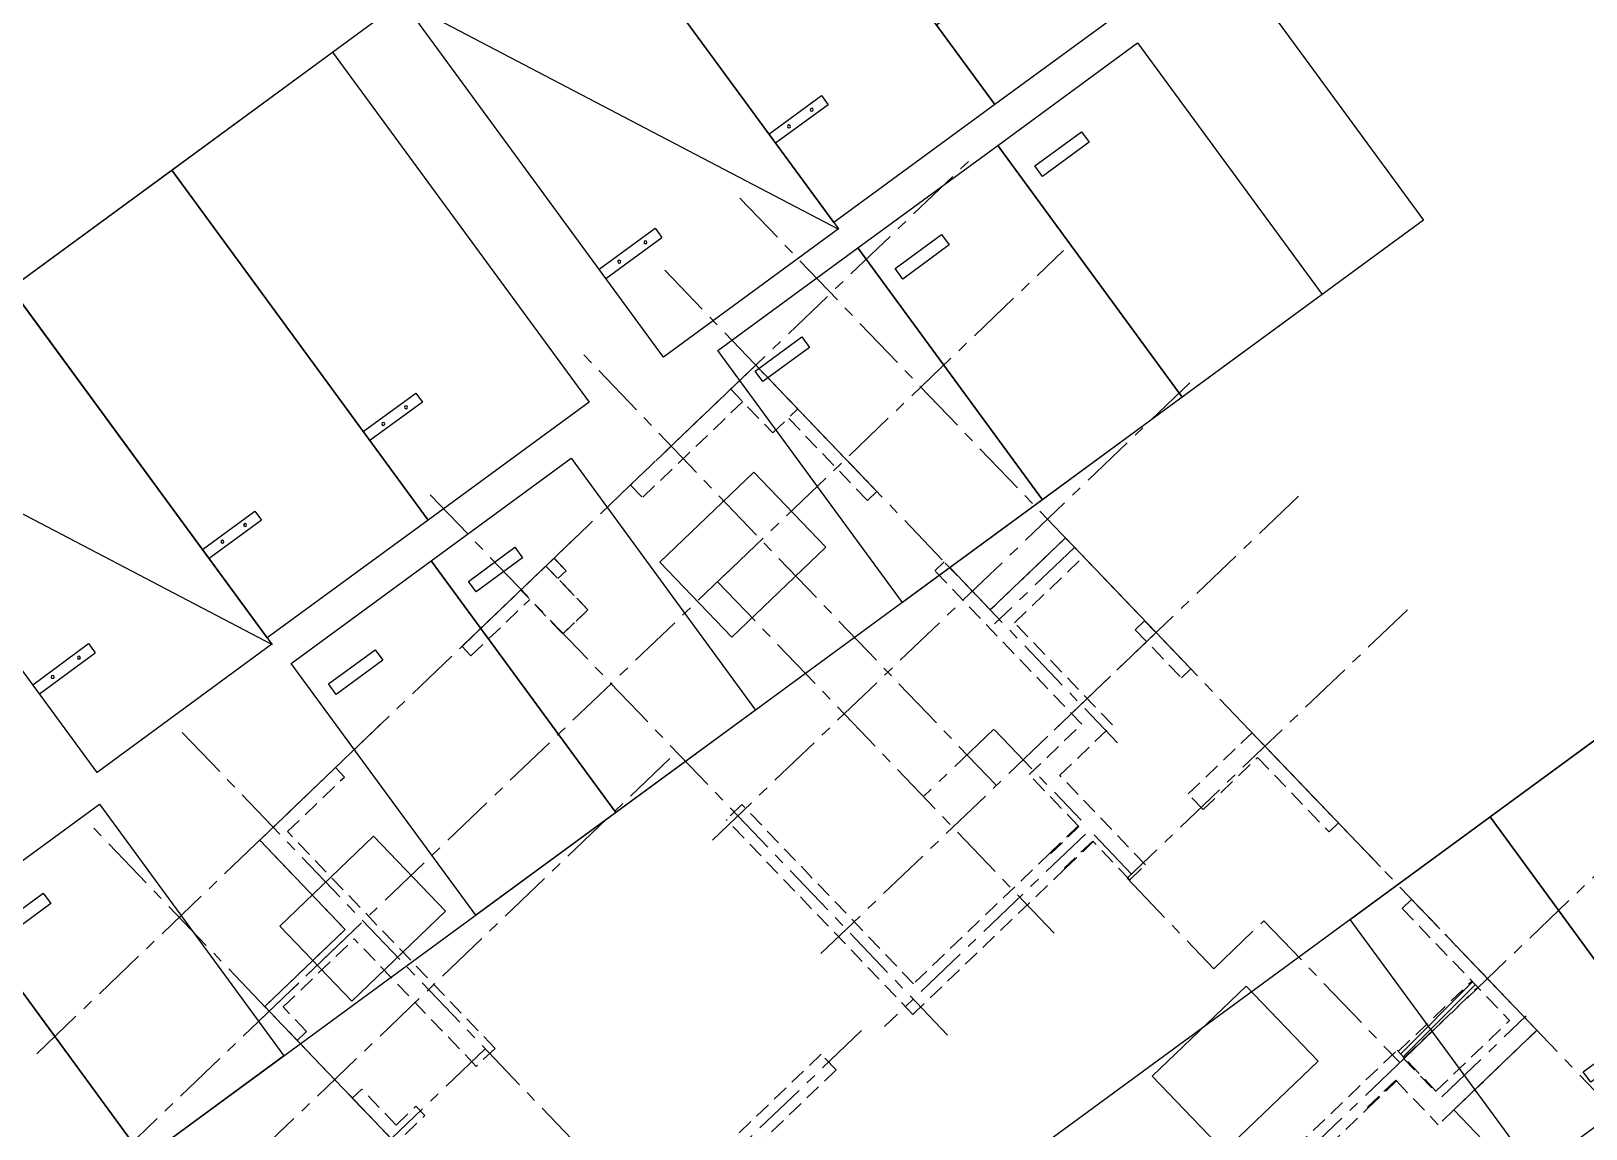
# Model space of a CAD drawing. Header units: millimetres. Extents: x 75184266 to 76346726, y -35077925 to -33679385.
# Drawn here: x 75385031 to 75402959, y -34599746 to -34587089 of the extents above; entities that cross this region are included whole.
import ezdxf

# ---------------------------------------------------------------- set-up
doc = ezdxf.new("R2010")
doc.units = ezdxf.units.MM
doc.header["$LTSCALE"] = 50
doc.header["$MEASUREMENT"] = 0
for name, pattern in [('CENTER', [2, 1.25, -0.25, 0.25, -0.25]), ('HIDDEN2', [0.1875, 0.125, -0.0625]), ('XR-지하3층$0$H', [1.3, 0.8, -0.5])]:
    doc.linetypes.add(name, pattern=pattern)
for name, color, linetype in [('CEN', 1, 'CENTER'), ('XR-지하3층$0$A-주차', 9, 'CONTINUOUS'), ('XR-지하3층$0$CON', 2, 'CONTINUOUS'), ('XR-지하3층$0$일반주차', 8, 'CONTINUOUS'), ('XR-지하3층$0$확장형주차', 8, 'CONTINUOUS')]:
    doc.layers.add(name, color=color, linetype=linetype)
doc.layers.add('건축', color=8, linetype='CONTINUOUS', plot=False)

# ---------------------------------------------------------------- blocks, each defined once
blk = doc.blocks.new('XR-지하3층$0$A$C73B52ADF')
at = {"layer": 'XR-지하3층$0$A-주차', "elevation": 0}
for points in [[(-2038, 2466), (-38, 2466), (-38, -1134), (-2038, -1134)], [(-1166, 2021), (-1166, 1871), (-1832, 1871), (-1832, 2021)]]:
    blk.add_lwpolyline(points, close=True, dxfattribs=at)
blk = doc.blocks.new('XR-지하3층$0$일반형 주차')
at = {"layer": 'XR-지하3층$0$일반주차'}
for p, q in [((750, 3865), (0, 3865)), ((750, 3735), (750, 3865)), ((0, 3735), (750, 3735))]:
    blk.add_line(p, q, dxfattribs=at)
blk.add_lwpolyline([(2300, 5000), (0, 5000), (0, 0), (2300, 0)], close=True, dxfattribs=at)
for centre in [(238, 3800), (563, 3800)]:
    blk.add_circle(centre, 17.5, dxfattribs=at)
blk = doc.blocks.new('XR-지하3층$0$확장형 주차')
at = {"layer": 'XR-지하3층$0$확장형주차', "color": 7}
for p, q in [((0, 3965), (800, 3965)), ((800, 3835), (800, 3965)), ((0, 3835), (800, 3835))]:
    blk.add_line(p, q, dxfattribs=at)
blk.add_lwpolyline([(2500, 5100), (0, 0)], dxfattribs=at)
blk.add_lwpolyline([(2500, 5091), (0, 5091), (0, -9), (2500, -9)], close=True, dxfattribs=at)
for centre in [(238, 3900), (613, 3900)]:
    blk.add_circle(centre, 17.5, dxfattribs=at)
blk = doc.blocks.new('XR-지하3층$0$기둥 0620')
at = {"layer": 'XR-지하3층$0$CON', "ltscale": 0.5}
blk.add_lwpolyline([(-600, 0), (600, 0), (600, 1500), (-600, 1500)], close=True, dxfattribs=at)

msp = doc.modelspace()

# ---------------------------------------------------------------- hatches: boundary and pattern name
at = {"layer": '건축', "linetype": 'HIDDEN2', "ltscale": 30}
h = msp.add_hatch(dxfattribs=at)
h.set_pattern_fill('ANSI31', color=256, scale=350, style=0)
h.set_pattern_definition([(45, (4164897.75, -390645.827), (-30.935921677, 30.935921677), [])])
h.paths.add_polyline_path([(75401643.4, -34598041.4), (75401712.5, -34598113.7), (75400864, -34598926.4), (75400794.8, -34598854.2)])

# ---------------------------------------------------------------- linework, layer by layer
at = {"layer": 'CEN', "ltscale": 10}
for p, q in [((75400900.6, -34593761), (75397669.3, -34596856)), ((75397669.3, -34596856), (75398668.8, -34597899.5)), ((75398668.8, -34597899.5), (75399246.5, -34597346.2)), ((75399246.5, -34597346.2), (75400813.3, -34598981.9))]:
    msp.add_line(p, q, dxfattribs=at)
for points in [[(75385096.8, -34598879.6), (75395896.1, -34588536)], [(75393205, -34589014.4), (75408005.4, -34604466.9)], [(75393019.9, -34593367.9), (75396933.7, -34589619.3)], [(75392338.4, -34589844.4), (75397558, -34595294)], [(75396161.1, -34595787.3), (75391363.4, -34590778.2)], [(75398393.2, -34591143.1), (75392814.7, -34596486.1)], [(75389633.8, -34592434.9), (75395600.4, -34598664.4)], [(75399645.2, -34592450.2), (75394066.7, -34597793.3)], [(75397061.9, -34593041.3), (75396141.1, -34593923.2)], [(75387668.5, -34598493.4), (75393074.1, -34593316)], [(75392947.7, -34593437.1), (75396828.1, -34597488.5)], [(75386774, -34595174), (75392239.1, -34600880)], [(75396132.7, -34595136), (75395320.2, -34595914.2)], [(75396139.6, -34595143.2), (75397139.1, -34596186.8)], [(75386888.3, -34600750.1), (75392419.8, -34595452)], [(75389125.7, -34599797.9), (75385690.7, -34596211.6)], [(75397188.7, -34596347), (75394872.2, -34598565.7)], [(75397719.8, -34596807.5), (75397235.7, -34596302)], [(75400867.4, -34598930), (75403466.8, -34596440.3)], [(75388650.7, -34597552.7), (75386134.3, -34599962.9)], [(75401296.3, -34599377.8), (75402271.2, -34598444)], [(75394608.3, -34598610.8), (75389513.3, -34603490.8)], [(75390267.8, -34598821.8), (75389184.5, -34599859.3)], [(75400867.4, -34598930), (75398041, -34601637.1)]]:
    msp.add_lwpolyline(points, dxfattribs=at)
at = {"layer": 'CEN', "ltscale": 10, "elevation": 0}
msp.add_lwpolyline([(75396829.1, -34595147.5), (75397984.6, -34594040.7)], dxfattribs=at)
at = {"layer": '건축'}
for q in [(75365281.8, -34604361.7), (75401088, -34589270.2)]:
    msp.add_line((75395766.6, -34582011.9), q, dxfattribs=at)
at = {"layer": '건축', "ltscale": 0.5}
for p, q in [((75401088, -34589270.2), (75370603.2, -34611620)), ((75405280.8, -34593636), (75390234.1, -34604667.4))]:
    msp.add_line(p, q, dxfattribs=at)
at = {"layer": '건축', "linetype": 'HIDDEN2', "ltscale": 30}
for p, q in [((75393387, -34590939.3), (75391942.6, -34592322.7, 0)), ((75394784.2, -34592398.1, 0), (75393387, -34590939.3)), ((75393236.5, -34591360.4, 0), (75392081, -34592467.1, 0)), ((75394675.9, -34592501.8, 0), (75393762.9, -34591548.6, 0)), ((75391942.6, -34592322.7, 0), (75392081, -34592467.1, 0)), ((75394675.9, -34592501.8, 0), (75394784.2, -34592398.1, 0)), ((75396958.2, -34592933), (75397165.7, -34593149.6)), ((75395558.9, -34593206.9, 0), (75395450.6, -34593310.7, 0)), ((75391451.9, -34593762), (75390967.7, -34593256.5)), ((75391163, -34594038.7), (75390678.8, -34593533.2)), ((75397762.9, -34593990), (75397871.2, -34593886.2)), ((75397762.9, -34593990), (75397871.2, -34593886.2)), ((75397762.9, -34593990), (75397871.2, -34593886.2)), ((75397871.2, -34593886.2), (75398403.8, -34594442.3)), ((75397762.9, -34593990), (75397915.1, -34594148.9)), ((75390103.7, -34594291.7), (75390000, -34594183.4)), ((75390103.7, -34594291.7), (75390000, -34594183.4)), ((75399001, -34595282.7), (75399109.4, -34595178.9)), ((75399109.4, -34595178.9), (75400105.4, -34596218.9)), ((75388644.9, -34595688.9), (75388541.2, -34595580.6)), ((75397105.9, -34596253.2), (75396538.7, -34595661.1)), ((75397881.3, -34596701.4), (75396892.1, -34595668.7)), ((75395206.5, -34598072.4), (75393228.2, -34596007)), ((75395198.9, -34598425.9), (75393047.7, -34596179.9)), ((75399997.1, -34596322.6), (75400105.4, -34596218.9)), ((75399997.1, -34596322.6), (75400105.4, -34596218.9)), ((75388653, -34597446.7), (75387667.3, -34596417.6)), ((75390381, -34598817.1), (75387987.7, -34596318.4)), ((75397700.7, -34596874.3), (75397278.8, -34596433.8)), ((75396780.9, -34596564.5), (75395206.5, -34598072.4)), ((75396953.8, -34596745.1), (75395198.9, -34598425.9)), ((75400841, -34597203.7), (75400949.3, -34597099.9)), ((75400841, -34597203.7), (75400949.3, -34597099.9)), ((75400949.3, -34597099.9), (75402395, -34598609.3)), ((75390164.4, -34599024.6), (75388756.8, -34597555)), ((75388206.8, -34598621.7), (75387937.1, -34598340.1)), ((75388206.8, -34598621.7), (75388098.5, -34598725.5)), ((75394142.3, -34598884.1), (75392755.7, -34600212.1)), ((75394315.2, -34599064.6), (75394142.3, -34598884.1)), ((75394315.2, -34599064.6), (75392928.6, -34600392.7)), ((75388843.2, -34599286.1), (75388734.9, -34599389.9)), ((75389240.9, -34599701.4), (75388843.2, -34599286.1)), ((75400773.3, -34599193.2), (75401257.5, -34599698.7)), ((75389572.2, -34599591.8), (75389468.4, -34599483.5)), ((75389572.2, -34599591.8), (75389468.4, -34599483.5)), ((75401438.1, -34599525.8), (75401438.1, -34599525.8)), ((75401438.1, -34599525.8), (75401438.1, -34599525.8))]:
    msp.add_line(p, q, dxfattribs=at)
at = {"layer": '건축', "linetype": 'XR-지하3층$0$H', "ltscale": 50}
msp.add_lwpolyline([(75407157.5, -34624823.5), (75401991.6, -34615413.2), (75402473.8, -34615148.5), (75399632.1, -34609972.2), (75395547.6, -34605707.7), (75395150.4, -34606088.1), (75390979.5, -34601733.4), (75389236.4, -34599913.5), (75387725, -34598335.5), (75388653, -34597446.7), (75387667.3, -34596417.6), (75393387, -34590939.3), (75396091.6, -34593763), (75396958.2, -34592933), (75402395, -34598609.3), (75401438.1, -34599525.8), (75402866.4, -34601017.1), (75402928.5, -34600957.7), (75403531.4, -34600515.4)], dxfattribs=at)
at = {"layer": '건축', "linetype": 'HIDDEN2', "ltscale": 30}
for points in [[(75393871.2, -34591444.8), (75393387, -34590939.3), (75393098.1, -34591216), (75393582.3, -34591721.5)], [(75397112.8, -34596260.5), (75397105.9, -34596253.2), (75396780.9, -34596564.5), (75396787.8, -34596571.7)], [(75397278.8, -34596433.8), (75397271.9, -34596426.6), (75396946.9, -34596737.8), (75396953.8, -34596745.1)], [(75401223.3, -34599316.1), (75401230.6, -34599309.2), (75400864, -34598926.4), (75400856.7, -34598933.3)], [(75400441.4, -34599497.3), (75400448.4, -34599504.5), (75400773.3, -34599193.2), (75400766.4, -34599186)]]:
    msp.add_lwpolyline(points, close=True, dxfattribs=at)
at = {"layer": '건축', "linetype": 'HIDDEN2', "ltscale": 30, "elevation": 0}
for points in [[(75394675.9, -34592501.8), (75394784.2, -34592398.1)], [(75391165.3, -34593274.9), (75391061.6, -34593166.6)], [(75391165.3, -34593274.9), (75391061.6, -34593166.6)], [(75391199.9, -34593311), (75391061.6, -34593166.6)], [(75395450.6, -34593310.7), (75395558.9, -34593206.9)]]:
    msp.add_lwpolyline(points, dxfattribs=at)
at = {"layer": '건축', "linetype": 'HIDDEN2', "ltscale": 30}
for points in [[(75396958.2, -34592933), (75396091.6, -34593763)], [(75390000, -34594183.4), (75391061.6, -34593166.6)], [(75396091.6, -34593763), (75395558.9, -34593206.9)], [(75396371.3, -34593910.5), (75397165.7, -34593149.6)], [(75390678.8, -34593533.2), (75390967.7, -34593256.5), (75391451.9, -34593762), (75391163, -34594038.7)], [(75391106, -34593400.9), (75391199.9, -34593311)], [(75397145.3, -34595080), (75395450.6, -34593310.7)], [(75390103.7, -34594291.7), (75390782.6, -34593641.5)], [(75391163, -34594038.7), (75391451.9, -34593762)], [(75397498.8, -34595087.6), (75396371.3, -34593910.5)], [(75397762.9, -34593990), (75398295.5, -34594546.1)], [(75390103.7, -34594291.7), (75390000, -34594183.4)], [(75390103.7, -34594291.7), (75390000, -34594183.4)], [(75398295.5, -34594546.1), (75398403.8, -34594442.3)], [(75396538.7, -34595661.1), (75397145.3, -34595080)], [(75396892.1, -34595668.7), (75397498.8, -34595087.6)], [(75398372.7, -34595884.5), (75399001, -34595282.7)], [(75398545.7, -34596065), (75399174, -34595463.2)], [(75399174, -34595463.2), (75399997.1, -34596322.6)], [(75387667.3, -34596417.6), (75388541.2, -34595580.6)], [(75387987.7, -34596318.4), (75388644.9, -34595688.9)], [(75388644.9, -34595688.9), (75388541.2, -34595580.6)], [(75388644.9, -34595688.9), (75388541.2, -34595580.6)], [(75398545.7, -34596065), (75398372.7, -34595884.5)], [(75393228.2, -34596007), (75393047.7, -34596179.9)], [(75396780.9, -34596564.5), (75396787.8, -34596571.7), (75397112.8, -34596260.5), (75397105.9, -34596253.2)], [(75397278.8, -34596433.8), (75397271.9, -34596426.6), (75396946.9, -34596737.8), (75396953.8, -34596745.1)], [(75397700.7, -34596874.3), (75397881.3, -34596701.4)], [(75400841, -34597203.7), (75402079.1, -34598496.4)], [(75387725, -34598335.5), (75388653, -34597446.7)], [(75387937.1, -34598340.1), (75388756.8, -34597555)], [(75400794.8, -34598854.2), (75401643.4, -34598041.4)], [(75400864, -34598926.4), (75401712.5, -34598113.7)], [(75387725, -34598335.5), (75388098.5, -34598725.5)], [(75401230.6, -34599309.2), (75402079.1, -34598496.4)], [(75401438.1, -34599525.8), (75402395, -34598609.3)], [(75390381, -34598817.1), (75390164.4, -34599024.6)], [(75399611, -34599960.3), (75400781, -34598839.7), (75400864, -34598926.4)], [(75400864, -34598926.4), (75400856.7, -34598933.3), (75401223.3, -34599316.1), (75401230.6, -34599309.2)], [(75400448.4, -34599504.5), (75400441.4, -34599497.3), (75400766.4, -34599186), (75400773.3, -34599193.2)], [(75388734.9, -34599389.9), (75389177.6, -34599852.1)], [(75389240.9, -34599701.4), (75389468.4, -34599483.5)], [(75389344.7, -34599809.7), (75389572.2, -34599591.8)], [(75399783.9, -34600140.8), (75400448.4, -34599504.5)], [(75401438.1, -34599525.8), (75401438.1, -34599525.8), (75401257.5, -34599698.7)]]:
    msp.add_lwpolyline(points, dxfattribs=at)

# ---------------------------------------------------------------- block references
at = {"layer": '건축', "xscale": -1, "rotation": 216.2469333634046}
for name, p in [('XR-지하3층$0$일반형 주차', (75393185.9, -34583903.9)), ('XR-지하3층$0$일반형 주차', (75391331, -34585263.8)), ('XR-지하3층$0$확장형 주차', (75389314.8, -34586742)), ('XR-지하3층$0$일반형 주차', (75386653.4, -34588693.2)), ('XR-지하3층$0$일반형 주차', (75384798.6, -34590053.1)), ('XR-지하3층$0$확장형 주차', (75382782.4, -34591531.3))]:
    msp.add_blockref(name, p, dxfattribs=at)
at = {"layer": '건축'}
for p, rotation in [((75399278.3, -34589190.4, 0), 36.24761539007821), ((75397665.4, -34590372.9, 0), 36.24761539007821), ((75396052.4, -34591555.4, 0), 36.24761539007821), ((75392745.8, -34593979.6, 0), 36.24761539007821), ((75391132.9, -34595162.1, 0), 36.24761539007821), ((75402493.6, -34597086, 0), 216.2476153900782), ((75387307.1, -34597967, 0), 36.24761539007821), ((75400880.7, -34598268.5, 0), 216.2476153900782), ((75385694.2, -34599149.5, 0), 36.24761539007821)]:
    msp.add_blockref('XR-지하3층$0$A$C73B52ADF', p, dxfattribs=dict(at, rotation=rotation))
at = {"layer": '건축', "extrusion": (0, 0, -1), "zscale": -1, "rotation": 46.23840256634876}
for p in [(-75392696.9, -34593643.2), (-75388313, -34597841.6), (-75398373.5, -34599570.7)]:
    msp.add_blockref('XR-지하3층$0$기둥 0620', p, dxfattribs=at)

doc.saveas('drawing.dxf')
